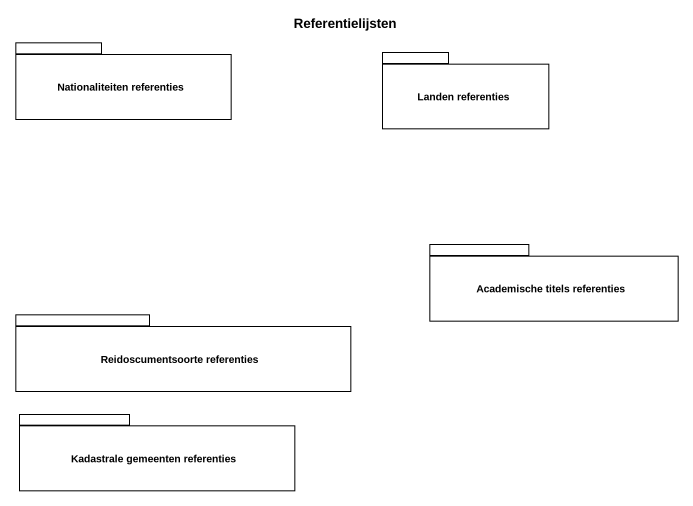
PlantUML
@startuml
title Referentielijsten
package "Nationaliteiten referenties" as Nationaliteiten_referenties {
}
package "Landen referenties" as Landen_referenties {
}
package "Academische titels referenties" as Academische_titels {
}
package "Reidoscumentsoorte referenties" as Reidoscumentsoorte {
}
package "Kadastrale gemeenten referenties" as Kadastrale_gemeenten {
}
@enduml
